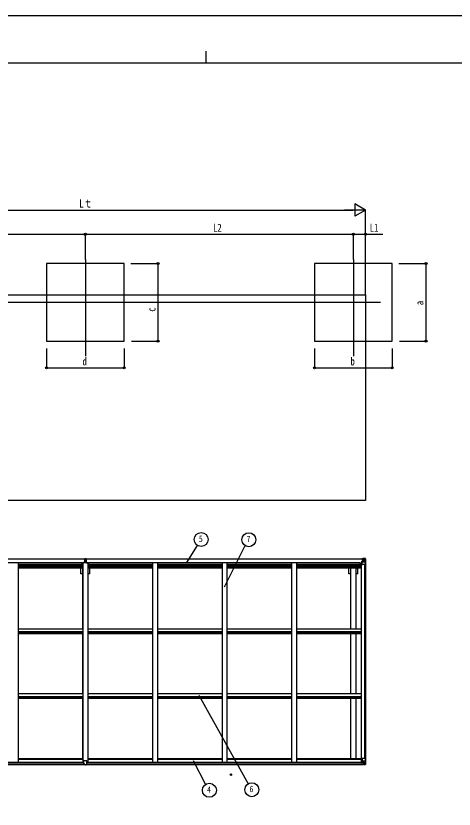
# Model space of a CAD drawing. Units: millimetres, scale not verified. Extents: x -10512 to 10512, y -7425 to 7425.
# Drawn here: x -1968 to 2545, y -740 to 7425 of the extents above; entities that cross this region are included whole.
import ezdxf
from ezdxf.enums import TextEntityAlignment as Align

# ---------------------------------------------------------------- set-up
doc = ezdxf.new("R2010")
doc.units = ezdxf.units.MM
doc.header["$LTSCALE"] = 30
doc.header["$PDMODE"] = 32
doc.header["$PDSIZE"] = 15
for name, color, linetype in [('0-3_YKK_12', 2, 'Continuous'), ('0-4_YKK_13', 4, 'Continuous'), ('0-5_YKK_A1', 4, 'Continuous'), ('0-6_YKK_D', 6, 'Continuous'), ('0-7_YKK_ZWAK', 7, 'Continuous')]:
    doc.layers.add(name, color=color, linetype=linetype)
doc.styles.add('ＭＳ ゴシック', font='')
doc.styles.get('ＭＳ ゴシック').set_extended_font_data('MS Gothic')

msp = doc.modelspace()

# ---------------------------------------------------------------- linework, layer by layer
at = {"layer": '0-3_YKK_12'}
for p, q in [((-1252.34, 4916.82), (-1252.34, 3921.65)), ((1507.66, 4916.82), (1507.66, 3921.65)), ((-4397.3, 4476.74), (-1078.2, 4476.74)), ((-1533.3, 4476.74), (1785.8, 4476.74))]:
    msp.add_line(p, q, dxfattribs=at)
at = {"layer": '0-4_YKK_13'}
for p, q in [((-1260.83, 1808.82), (-1253.83, 1808.88)), ((-1260.83, 1807.44), (-1253.83, 1807.38)), ((-1260.83, 1795.76), (-1260.83, 1806.94)), ((-1258.83, 1839.88), (-1253.99, 1840.17)), ((-1258.83, 1836.88), (-1258.83, 1839.88)), ((-1253.83, 1837.18), (-1258.83, 1836.88)), ((-1258.83, 1835.38), (-1258.83, 1836.88)), ((-1258.83, 1835.38), (-1258.83, 1834.18)), ((-1258.83, 1834.18), (-1258.83, 1833.93)), ((-1258.83, 1834.18), (-1257.83, 1834.17)), ((-1258.83, 1833.93), (-1258.83, 1823.85)), ((-1258.83, 1833.93), (-1257.83, 1833.92)), ((-1258.83, 1823.12), (-1258.83, 1823.85)), ((-1258.83, 1823.85), (-1257.83, 1823.83)), ((-1258.83, 1823.12), (-1257.83, 1823.12)), ((-1258.83, 1823.12), (-1258.83, 1808.83)), ((-1257.83, 1834.38), (-1253.83, 1834.38)), ((-1257.83, 1832.55), (-1257.83, 1834.38)), ((-1257.83, 1832.55), (-1253.83, 1832.48)), ((-1257.83, 1828.95), (-1257.83, 1832.55)), ((-1257.83, 1828.95), (-1253.83, 1828.88)), ((-1257.83, 1808.84), (-1257.83, 1828.95)), ((-1257.83, 1820.71), (-1253.83, 1820.68)), ((-1253.99, 1840.17), (-1252.33, 1840.28)), ((-1252.33, 1837.27), (-1253.83, 1837.18)), ((-1253.83, 1834.38), (-1253.83, 1837.18)), ((-1253.83, 1834.38), (-1253.83, 1818.55)), ((-1253.83, 1823.66), (-1250.83, 1823.66)), ((-1253.83, 1816.59), (-1253.83, 1818.55)), ((-1253.83, 1816.59), (-1250.83, 1816.59)), ((-1253.83, 1806.95), (-1253.83, 1816.59)), ((-1253.83, 1806.95), (-1250.83, 1806.95)), ((-1253.83, 1799.88), (-1253.83, 1806.95)), ((-1253.83, 1799.88), (-1250.83, 1799.88)), ((-1253.83, 1799.88), (-1253.83, 1795.76)), ((-1252.33, 1840.28), (-1252.33, 1837.27)), ((-1245.83, 1836.87), (-1252.33, 1837.27)), ((-1250.83, 1834.38), (-1246.83, 1834.38)), ((-1250.83, 1834.38), (-1250.83, 1818.55)), ((-1250.83, 1832.48), (-1246.83, 1832.48)), ((-1250.83, 1820.68), (-1246.83, 1820.68)), ((-1250.83, 1816.59), (-1250.83, 1818.55)), ((-1250.83, 1806.95), (-1250.83, 1816.59)), ((-1243.83, 1808.32), (-1250.83, 1808.38)), ((-1250.83, 1799.88), (-1250.83, 1806.95)), ((-1250.83, 1799.88), (-1250.83, 1795.76)), ((-1246.83, 1832.48), (-1246.83, 1834.38)), ((-1246.83, 1834.13), (-1245.83, 1834.14)), ((-1246.83, 1833.89), (-1245.83, 1833.89)), ((-1246.83, 1808.84), (-1246.83, 1828.88)), ((-1246.83, 1823.81), (-1245.83, 1823.81)), ((-1246.83, 1823.12), (-1245.83, 1823.12)), ((-1245.83, 1835.38), (-1245.83, 1836.87)), ((-1245.83, 1835.38), (-1245.83, 1834.14)), ((-1245.83, 1823.12), (-1245.83, 1823.81)), ((-1245.83, 1823.12), (-1245.83, 1808.83)), ((-1243.83, 1807.44), (-1243.83, 1808.32)), ((-1243.83, 1795.76), (-1243.83, 1806.94)), ((1593.67, 1834.81), (1593.67, 1835.74)), ((1594.67, 1834.81), (1593.67, 1834.81)), ((1593.67, 1834.81), (1593.67, 1833.25)), ((1593.67, 1833.13), (1593.67, 1833.25)), ((1594.67, 1835.74), (1594.67, 1834.81)), ((1599.67, 1834.81), (1594.67, 1834.81)), ((1595.17, 1811.98), (1596.17, 1811.99)), ((1595.17, 1795.76), (1595.17, 1811.98)), ((1596.17, 1810.26), (1595.17, 1810.26)), ((1595.17, 1800.11), (1599.67, 1800.11)), ((1600.21, 1812.03), (1596.17, 1811.99)), ((1599.87, 1838.31), (1598.18, 1837.88)), ((1599.67, 1833.2), (1599.67, 1834.81)), ((1599.67, 1833.2), (1609.67, 1833.12)), ((1599.67, 1778.11), (1599.67, 1811.21)), ((1623.67, 1803.78), (1599.67, 1803.78)), ((1599.87, 1838.31), (1600.17, 1838.31)), ((1600.17, 1838.31), (1600.17, 1837.88)), ((1610.84, 1813.76), (1600.49, 1812.1)), ((1600.49, 1811.47), (1610.84, 1813.12)), ((1600.49, 1812.1), (1600.49, 1811.47)), ((1601.67, 1835.07), (1609.67, 1835.07)), ((1601.67, 1835.05), (1609.67, 1835.05)), ((1605.17, 1840.51), (1611.67, 1840.11)), ((1605.17, 1839.63), (1605.17, 1840.51)), ((1611.67, 1839.23), (1605.17, 1839.63)), ((1605.17, 1839.11), (1605.17, 1839.63)), ((1605.17, 1839.11), (1605.17, 1838.7)), ((1605.17, 1838.7), (1610.17, 1838.61)), ((1605.17, 1838.7), (1605.17, 1837.88)), ((1606.17, 1813.01), (1606.17, 1832.98)), ((1610.06, 1832.74), (1606.17, 1832.74)), ((1606.17, 1829.11), (1610.17, 1829.11)), ((1606.17, 1820.91), (1610.17, 1820.91)), ((1609.67, 1835.07), (1609.67, 1833.12)), ((1609.67, 1834.05), (1610.17, 1834.05)), ((1609.67, 1832.95), (1609.67, 1833.12)), ((1609.67, 1833.12), (1609.67, 1833.12)), ((1610.17, 1834.4), (1611.67, 1834.4)), ((1610.17, 1830.87), (1611.67, 1830.87)), ((1610.17, 1817.31), (1611.67, 1817.31)), ((1610.84, 1813.12), (1610.84, 1813.76)), ((1611.67, 1814.01), (1611.67, 1840.11)), ((1611.67, 1840), (1623.67, 1839.21)), ((1612.67, 1830.87), (1611.67, 1830.87)), ((1623.67, 1830.87), (1611.67, 1830.87)), ((1623.67, 1817.31), (1611.67, 1817.31)), ((1618.19, 1823.67), (1618.19, 1822.71)), ((1626, 1830.81), (1623.67, 1830.87)), ((1623.67, 1817.31), (1626, 1817.34)), ((1623.67, 1817.31), (1623.67, 1817.31)), ((1630.28, 1803.99), (1623.67, 1803.78)), ((1623.76, 1839.21), (1631.68, 1838.74)), ((1626, 1817.34), (1626, 1830.81)), ((1630.28, 1803.99), (1626.13, 1816.08)), ((1626.85, 1834.32), (1629.59, 1837.99)), ((1630.82, 1837.77), (1630.82, 1837.7)), ((1630.82, 1777.11), (1630.82, 1837.7)), ((1632.73, 1838.82), (1632.73, 1838.82)), ((1632.73, 1838.78), (1632.73, 1838.82)), ((1633.67, 1837.82), (1633.67, 1837.78)), ((1630.82, 1777.11), (1600.67, 1777.11)), ((-1268.83, -276.79), (-1268.83, -244.47)), ((-1236.83, -243.47), (-1267.83, -243.47)), ((-1235.83, -276.79), (-1235.83, -244.47)), ((1599.66, -219.87), (1599.66, -252.96)), ((1633.66, -218.87), (1600.66, -218.87)), ((1630.82, -218.87), (1630.82, -279.45)), ((1633.66, -279.57), (1633.66, -218.87)), ((-1268.83, -276.79), (-1268.83, -276.83)), ((-1258.83, -277.56), (-1267.83, -277.51)), ((-1245.83, -277.56), (-1236.83, -277.51)), ((-1235.83, -276.79), (-1235.84, -276.83)), ((1595.16, -256.02), (1595.16, -276.18)), ((1605.16, -255.08), (1596.16, -255.11)), ((1596.16, -276.89), (1605.16, -276.95)), ((1623.66, -245.53), (1599.66, -245.53)), ((1600.49, -253.22), (1610.84, -254.88)), ((1600.49, -253.86), (1600.49, -253.22)), ((1608.14, -255.08), (1600.49, -253.86)), ((1611.66, -255.08), (1605.16, -255.08)), ((1605.16, -282.26), (1605.16, -276.32)), ((1610.84, -254.88), (1610.84, -255.08)), ((1611.66, -255.08), (1611.66, -281.87)), ((1611.66, -259.07), (1623.66, -259.07)), ((1623.66, -272.62), (1611.66, -272.62)), ((1611.66, -281.75), (1623.66, -280.97)), ((1619.14, -265.43), (1619.14, -264.47)), ((1630.28, -245.75), (1623.66, -245.53)), ((1623.66, -259.06), (1623.66, -259.07)), ((1623.66, -259.06), (1626, -259.1)), ((1626, -272.57), (1623.66, -272.63)), ((1623.76, -280.96), (1631.68, -280.49)), ((1626, -259.1), (1626, -272.57)), ((1630.28, -245.75), (1626.13, -257.83)), ((1626.85, -276.07), (1629.59, -279.74)), ((1630.82, -279.52), (1630.82, -279.45)), ((1632.73, -280.53), (1632.73, -280.58))]:
    msp.add_line(p, q, dxfattribs=at)
for points in [[(-1253.83, 1808.38), (-1260.83, 1808.32), (-1260.83, 1808.82)], [(-1253.83, 1806.88), (-1260.83, 1806.94), (-1260.83, 1807.44), (-1260.83, 1808.32)], [(-1252.33, 1840.28), (-1245.83, 1839.88), (-1245.83, 1836.87)], [(-1250.83, 1828.88), (-1246.83, 1828.88), (-1246.83, 1832.48)], [(-1250.83, 1808.88), (-1243.83, 1808.82), (-1243.83, 1808.32)], [(-1250.83, 1807.38), (-1243.83, 1807.44), (-1243.83, 1806.94), (-1250.83, 1806.88)], [(-1245.83, 1834.14), (-1245.83, 1833.89), (-1245.83, 1823.81)], [(1599.67, 1833.2), (1599.67, 1833.19), (1593.67, 1833.25)], [(1594.67, 1833.08), (1609.67, 1832.95), (1609.67, 1832.95)], [(1596.17, 1811.99), (1596.17, 1810.26), (1599.67, 1810.24)], [(1609.67, 1834.05), (1601.67, 1834.05), (1601.67, 1835.74)], [(1605.17, 1839.11), (1610.17, 1839.11), (1610.17, 1813.65)], [(1632.73, 1838.82), (1623.67, 1839.38), (1611.67, 1840.11)], [(1617.23, 1825.59), (1616.27, 1825.59), (1616.27, 1824.63), (1617.23, 1824.63)], [(1619.15, 1826.55), (1619.15, 1827.51), (1618.19, 1827.51), (1618.19, 1826.55)], [(1618.19, 1822.71), (1619.15, 1822.71), (1619.15, 1823.67)], [(1620.11, 1824.63), (1621.07, 1824.63), (1621.07, 1825.59), (1620.11, 1825.59)], [(1633.67, 1837.78), (1633.67, 1777.11), (1630.82, 1777.11)], [(-1252.33, -282.99), (-1258.83, -282.59), (-1258.83, -277.56)], [(-1252.33, -282.99), (-1245.83, -282.59), (-1245.83, -277.56)], [(1595.16, -276.18), (1595.18, -276.28), (1605.16, -276.32)], [(1632.73, -280.58), (1623.66, -281.13), (1605.16, -282.26)], [(1617.22, -266.39), (1616.26, -266.39), (1616.26, -267.35), (1617.22, -267.35)], [(1619.14, -264.47), (1618.18, -264.47), (1618.18, -265.43)], [(1618.18, -268.31), (1618.18, -269.27), (1619.14, -269.27), (1619.14, -268.31)], [(1620.1, -267.35), (1621.06, -267.35), (1621.06, -266.39), (1620.1, -266.39)]]:
    msp.add_lwpolyline(points, dxfattribs=at)
for centre in [(1618.67, 1825.11), (1618.66, -266.87)]:
    msp.add_circle(centre, 5.3, dxfattribs=at)
for centre, radius, start, end in [((-1257.83, 1835.38), 1, 180, 270), ((-1246.83, 1835.38), 1, 270, 0), ((1594.53, 1840.77), 7.69, 263.56574, 271.03001), ((1600.6, 1811.17), 0.937, 96.73234, 177.67791), ((1600.6, 1810.54), 0.937, 96.73234, 177.67791), ((1609.67, 1835.57), 0.5, 270.00309, 0.00198), ((1609.67, 1835.55), 0.5, 269.99891, 359.99891), ((1609.67, 1832.62), 0.5, 359.95536, 89.47105), ((1609.65, 1832.44), 0.513, 358.95293, 88.11972), ((1610.73, 1814.69), 0.937, 276.73234, 357.67791), ((1610.73, 1814.05), 0.937, 276.73234, 357.67791), ((1617.23, 1826.55), 0.96, 270, 0), ((1617.23, 1823.67), 0.96, 0, 90), ((1620.11, 1826.55), 0.96, 180, 270), ((1620.11, 1823.67), 0.96, 90, 180), ((1629.54, 1837.82), 1.28, 357.54105, 48.82169), ((1631.51, 1851.43), 12.7, 264.89689, 270.75534), ((1632.67, 1837.83), 1, 359.99921, 86.49983), ((1632.67, 1837.82), 0.999, 0.04917, 86.5576), ((1632.67, 1837.78), 0.999, 0.04917, 86.5576), ((1600.67, 1778.11), 1, 180, 270), ((-1267.83, -244.47), 1, 90, 180), ((-1236.83, -244.47), 1, 0, 90), ((1600.66, -219.87), 1, 90, 180), ((1600.6, -252.29), 0.937, 182.32209, 263.26766), ((1600.6, -252.93), 0.937, 182.32209, 263.26766), ((1610.73, -255.81), 0.937, 50.93398, 83.26766), ((1617.22, -265.43), 0.96, 270, 0), ((1617.22, -268.31), 0.96, 0, 90), ((1620.1, -265.43), 0.96, 180, 270), ((1620.1, -268.31), 0.96, 90, 180), ((1629.54, -279.57), 1.28, 311.17831, 2.45895), ((1631.51, -293.18), 12.7, 89.24466, 95.10311), ((1632.66, -279.58), 1, 273.50017, 0.00079), ((1632.67, -279.54), 0.999, 273.4424, 359.95083), ((1632.67, -279.57), 0.999, 273.4424, 359.95083)]:
    msp.add_arc(centre, radius, start, end, dxfattribs=at)
for centre, major_axis, ratio, start_param, end_param in [((-1425.7, 1826.67), (171.87, 10.52), 0.017422, 6.2821194, 6.2831848), ((1705.41, 1830.87), (-81.75, 0), 0.061163, 6.2824128, 6.2831853), ((1628.87, 1830.73), (-0.03, 5), 0.573921, 0.7672717, 1.551125), ((1627.4, 1817.36), (0, 3), 0.468246, 1.5772882, 2.0127935), ((1630.54, 1835.8), (0.02, 3), 0.466854, 0.125683, 0.7596956), ((1629.56, 1806.34), (-0.85, 2.32), 0.403757, 3.0087805, 3.9744392), ((1630.73, 1838.9), (-2, 0.12), 0.060933, 2.0712557, 3.1453404), ((1431.73, 1851.13), (-201, 12.36), 0.060933, 3.1453404, 3.145839), ((-1267.83, -276.8), (1, -0.012), 0.707053, 3.2044821, 4.7211143), ((-1236.83, -276.8), (-1, -0.012), 0.707053, 1.562071, 3.0787032), ((1596.16, -256.02), (-1, -0.021), 0.906239, 4.6936843, 6.2644806), ((1596.16, -276.18), (-1, 0.012), 0.707053, 0.1587743, 1.5795216), ((1705.41, -272.62), (-81.75, 0), 0.061163, 0, 0.0007725), ((1627.4, -259.12), (0, -3), 0.468246, 4.2703918, 4.7058971), ((1628.87, -272.49), (-0.03, -5), 0.573921, 4.7320603, 5.5159136), ((1630.54, -277.56), (0.02, -3), 0.466854, 5.5234897, 6.1575023), ((1629.55, -248.09), (-0.85, -2.32), 0.403757, 2.3087461, 3.2744049), ((1630.73, -280.66), (-2, -0.12), 0.060933, 3.1378449, 4.2119296), ((1431.73, -292.89), (-201, -12.36), 0.060933, 3.1373463, 3.1378449)]:
    msp.add_ellipse(centre, major_axis=major_axis, ratio=ratio, start_param=start_param, end_param=end_param, dxfattribs=at)
at = {"layer": '0-5_YKK_A1'}
for p, q in [((-4136.34, 4554.54), (1631.66, 4554.54)), ((1631.66, 4554.54), (1631.66, 2436.16)), ((1631.66, 2436.16), (-4136.34, 2436.16)), ((-4114.84, 1837.88), (-1258.83, 1837.88)), ((-4114.84, 1835.74), (-1258.83, 1835.74)), ((-4083.84, 1797.6), (-1284.84, 1797.6)), ((-1943.34, 1797.58), (-1943.34, -254.88)), ((-1284.84, 1782.08), (-1284.84, 1797.6)), ((-1250.84, 1837.88), (1610.17, 1837.88)), ((-1250.84, 1835.74), (1610.17, 1835.74)), ((-1219.84, 1782.08), (-1219.84, 1797.6)), ((-1219.84, 1797.6), (1579.16, 1797.6)), ((-561.34, 1797.58), (-561.34, -254.88)), ((-511.34, 1797.58), (-511.34, -254.88)), ((154.66, 1797.58), (154.66, -254.88)), ((204.66, 1797.58), (204.66, -254.88)), ((870.66, 1797.58), (870.66, -254.88)), ((920.66, 1797.58), (920.66, -254.88)), ((1579.16, 1782.08), (1579.16, 1797.6)), ((-1943.34, 1782.08), (-1277.34, 1782.08)), ((-1943.34, 1773.69), (-1277.34, 1773.69)), ((-1943.34, 1765.49), (-1277.34, 1765.49)), ((-1943.34, 1761.56), (-1277.34, 1761.56)), ((-1943.34, 1756.48), (-1277.34, 1756.48)), ((-1943.34, 1743.47), (-1277.34, 1743.47)), ((-1297.53, 1681.88), (-1297.53, 1743.47)), ((-1279.83, 1116.82), (-1279.83, 1743.47)), ((-1277.34, 1795.76), (-1277.34, -254.88)), ((-1227.33, 1795.76), (-1277.33, 1795.76)), ((-1240.34, 1795.76), (-1227.34, 1795.76)), ((-1227.34, 1795.76), (-1227.34, -254.88)), ((-1227.34, 1782.08), (-561.34, 1782.08)), ((-1227.34, 1773.69), (-561.34, 1773.69)), ((-1227.34, 1765.49), (-561.34, 1765.49)), ((-1227.34, 1761.56), (-561.34, 1761.56)), ((-1227.34, 1756.48), (-561.34, 1756.48)), ((-1227.34, 1743.47), (-561.34, 1743.47)), ((-1224.83, 1116.82), (-1224.83, 1743.47)), ((-1207.13, 1681.88), (-1207.13, 1743.47)), ((-511.34, 1782.08), (154.66, 1782.08)), ((-511.34, 1773.69), (154.66, 1773.69)), ((-511.34, 1765.49), (154.66, 1765.49)), ((-511.34, 1761.56), (154.66, 1761.56)), ((-511.34, 1756.48), (154.66, 1756.48)), ((-511.34, 1743.47), (154.66, 1743.47)), ((204.66, 1782.08), (870.66, 1782.08)), ((204.66, 1773.69), (870.66, 1773.69)), ((204.66, 1765.49), (870.66, 1765.49)), ((204.66, 1761.56), (870.66, 1761.56)), ((204.66, 1756.48), (870.66, 1756.48)), ((204.66, 1743.47), (870.66, 1743.47)), ((920.66, 1782.08), (1586.66, 1782.08)), ((920.66, 1773.69), (1586.66, 1773.69)), ((920.66, 1765.49), (1586.66, 1765.49)), ((920.66, 1761.56), (1586.66, 1761.56)), ((920.66, 1756.48), (1586.66, 1756.48)), ((920.66, 1743.47), (1586.66, 1743.47)), ((1462.47, 1681.88), (1462.47, 1743.47)), ((1480.16, 1116.82), (1480.16, 1743.47)), ((1535.16, 1116.82), (1535.16, 1743.47)), ((1552.87, 1681.88), (1552.87, 1743.47)), ((1586.66, 1795.76), (1586.66, -254.88)), ((1586.66, 1795.76), (1599.67, 1795.76)), ((1621.96, 1777.11), (1621.96, -218.87)), ((1631.66, 1777.11), (1631.66, -218.87)), ((-1279.83, 1681.88), (-1297.53, 1681.88)), ((-1207.13, 1681.88), (-1224.83, 1681.88)), ((1480.16, 1681.88), (1462.47, 1681.88)), ((1552.87, 1681.88), (1535.16, 1681.88)), ((-1943.3, 1116.82), (-1277.34, 1116.82)), ((-1943.3, 1087.08), (-1277.34, 1087.08)), ((-1943.3, 1082.54), (-1277.34, 1082.54)), ((-1943.3, 1069.52), (-1277.34, 1069.52)), ((-1279.83, 449.83), (-1279.83, 1069.52)), ((-1227.3, 1116.82), (-561.34, 1116.82)), ((-1227.3, 1087.08), (-561.34, 1087.08)), ((-1227.3, 1082.54), (-561.34, 1082.54)), ((-1227.3, 1069.52), (-561.34, 1069.52)), ((-1224.83, 449.83), (-1224.83, 1069.52)), ((-511.3, 1116.82), (154.66, 1116.82)), ((-511.3, 1087.08), (154.66, 1087.08)), ((-511.3, 1082.54), (154.66, 1082.54)), ((-511.3, 1069.52), (154.66, 1069.52)), ((204.7, 1116.82), (870.66, 1116.82)), ((204.7, 1087.08), (870.66, 1087.08)), ((204.7, 1082.54), (870.66, 1082.54)), ((204.7, 1069.52), (870.66, 1069.52)), ((920.7, 1116.82), (1586.66, 1116.82)), ((920.7, 1087.08), (1586.66, 1087.08)), ((920.7, 1082.54), (1586.66, 1082.54)), ((920.7, 1069.52), (1586.66, 1069.52)), ((1480.16, 449.83), (1480.16, 1069.52)), ((1535.16, 449.83), (1535.16, 1069.52)), ((-1943.3, 449.83), (-1277.34, 449.83)), ((-1943.3, 420.09), (-1277.34, 420.09)), ((-1943.3, 415.54), (-1277.34, 415.54)), ((-1227.3, 449.83), (-561.34, 449.83)), ((-1227.3, 420.09), (-561.34, 420.09)), ((-1227.3, 415.54), (-561.34, 415.54)), ((-511.3, 449.83), (154.66, 449.83)), ((-511.3, 420.09), (154.66, 420.09)), ((-511.3, 415.54), (154.66, 415.54)), ((204.7, 449.83), (870.66, 449.83)), ((204.7, 420.09), (870.66, 420.09)), ((204.7, 415.54), (870.66, 415.54)), ((920.7, 449.83), (1586.66, 449.83)), ((920.7, 420.09), (1586.66, 420.09)), ((920.7, 415.54), (1586.66, 415.54)), ((-1943.3, 402.53), (-1277.34, 402.53)), ((-1279.83, -218.72), (-1279.83, 402.53)), ((-1227.3, 402.53), (-561.34, 402.53)), ((-1224.83, -218.72), (-1224.83, 402.53)), ((-511.3, 402.53), (154.66, 402.53)), ((204.7, 402.53), (870.66, 402.53)), ((920.7, 402.53), (1586.66, 402.53)), ((1480.16, -218.72), (1480.16, 402.53)), ((1535.16, -218.72), (1535.16, 402.53)), ((-1943.34, -218.72), (-1277.34, -218.72)), ((-1943.34, -227.06), (-1277.34, -227.06)), ((-1227.34, -218.72), (-561.34, -218.72)), ((-1227.34, -227.06), (-561.34, -227.06)), ((-511.34, -218.72), (154.66, -218.72)), ((-511.34, -227.06), (154.66, -227.06)), ((204.66, -218.72), (870.66, -218.72)), ((204.66, -227.06), (870.66, -227.06)), ((920.66, -218.72), (1586.66, -218.72)), ((920.66, -227.06), (1586.66, -227.06)), ((-4111.6, -254.88), (-1268.83, -254.88)), ((-4109.84, -280.66), (-1258.84, -280.66)), ((-4099.84, -257.15), (-1268.84, -257.15)), ((-4099.84, -272.76), (-1268.84, -272.76)), ((-1245.84, -280.66), (1605.16, -280.66)), ((-1235.84, -257.15), (1595.16, -257.15)), ((-1235.84, -272.76), (1595.16, -272.76)), ((-1235.83, -254.88), (1606.93, -254.88))]:
    msp.add_line(p, q, dxfattribs=at)
for points in [[(-1652.34, 4076.74), (-852.34, 4076.74), (-852.34, 4876.74), (-1652.34, 4876.74)], [(1107.66, 4076.74), (1907.66, 4076.74), (1907.66, 4876.74), (1107.66, 4876.74)]]:
    msp.add_lwpolyline(points, close=True, dxfattribs=at)
msp.add_point((245.97, -384.99), dxfattribs=at)
at = {"layer": '0-6_YKK_D'}
for p, q in [((1631.66, 5426.74), (1523.41, 5489.24)), ((1523.41, 5489.24), (1523.41, 5364.24)), ((-4011.34, 5426.74), (1506.66, 5426.74)), ((1631.66, 5426.74), (1415.16, 5426.74)), ((1631.66, 5426.74), (1523.41, 5364.24)), ((1631.66, 4555.54), (1631.66, 5427.74)), ((-4012.34, 5176.74), (-1252.34, 5176.74)), ((-1252.34, 4916.82), (-1252.34, 5177.74)), ((-1252.34, 4916.82), (-1252.34, 5177.74)), ((-1252.34, 5176.74), (1507.66, 5176.74)), ((1507.66, 4916.82), (1507.66, 5177.74)), ((1507.66, 4916.82), (1507.66, 5177.74)), ((1631.66, 4604.54), (1631.66, 5177.74)), ((-785.18, 4876.74), (-503.23, 4876.74)), ((-504.23, 4076.74), (-504.23, 4876.74)), ((1974.82, 4876.74), (2256.77, 4876.74)), ((2255.77, 4076.74), (2255.77, 4876.74)), ((-1652.34, 4002.54), (-1652.34, 3800.74)), ((-852.34, 4002.72), (-852.34, 3800.74)), ((-777.34, 4076.74), (-503.23, 4076.74)), ((1107.66, 4002.54), (1107.66, 3800.74)), ((1907.66, 4002.72), (1907.66, 3800.74)), ((1982.66, 4076.74), (2256.77, 4076.74)), ((-1652.34, 3801.74), (-852.34, 3801.74)), ((1107.66, 3801.74), (1907.66, 3801.74)), ((-206.13, 1799.13), (-96.92, 1973.19)), ((178.83, 1547.45), (391.78, 1973.11)), ((-84.06, 433.23), (424.55, -478.23)), ((-141.78, -240.31), (-14.61, -485.71))]:
    msp.add_line(p, q, dxfattribs=at)
msp.add_lwpolyline([(1507.66, 5176.74), (1631.66, 5176.74), (1809.5, 5176.74)], dxfattribs=at)
for centre, radius in [((-1252.34, 5176.74), 10.62), ((-1252.34, 5176.74), 10.62), ((1507.66, 5176.74), 10.62), ((1507.66, 5176.74), 10.62), ((1631.66, 5176.74), 10.62), ((-504.23, 4876.74), 10.62), ((2255.77, 4876.74), 10.62), ((-504.23, 4076.74), 10.62), ((2255.77, 4076.74), 10.62), ((-1652.34, 3801.74), 10.62), ((-852.34, 3801.74), 10.62), ((1107.66, 3801.74), 10.62), ((1907.66, 3801.74), 10.62), ((-60.39, 2035.23), 72), ((431.06, 2033.45), 72), ((24.46, -546.19), 72), ((462.1, -539.67), 72)]:
    msp.add_circle(centre, radius, dxfattribs=at)
at = {"layer": '0-7_YKK_ZWAK'}
for p, q in [((-12.45, 7062.5), (-12.45, 6937.5)), ((9737.55, 6937.5), (-9762.45, 6937.5))]:
    msp.add_line(p, q, dxfattribs=at)
msp.add_lwpolyline([(-10512.5, -7425), (10512.5, -7425), (10512.5, 7425), (-10512.5, 7425)], close=True, dxfattribs=at)

# ---------------------------------------------------------------- texts
at = {"layer": '0-6_YKK_D', "style": 'ＭＳ ゴシック', "width": 0.8}
for s, height, p in [('Lｔ', 82.48, (-1315.34, 5427.74)), ('L2', 82.48, (61.66, 5178.4)), ('L1', 82.48, (1675.83, 5178.4)), ('d', 82.48, (-1282.34, 3803.07)), ('b', 82.48, (1477.66, 3803.07)), ('5', 65.98, (-84.39, 1990.23)), ('7', 65.98, (407.06, 1988.45)), ('4', 65.98, (0.46, -591.19)), ('6', 65.98, (438.1, -584.67))]:
    msp.add_text(s, height=height, dxfattribs=at).set_placement(p, align=Align.BOTTOM_LEFT)
for s, p in [('c', (-505.9, 4379.77)), ('a', (2254.11, 4446.74))]:
    msp.add_text(s, height=82.48, rotation=90, dxfattribs=at).set_placement(p, align=Align.BOTTOM_LEFT)

doc.saveas('drawing.dxf')
